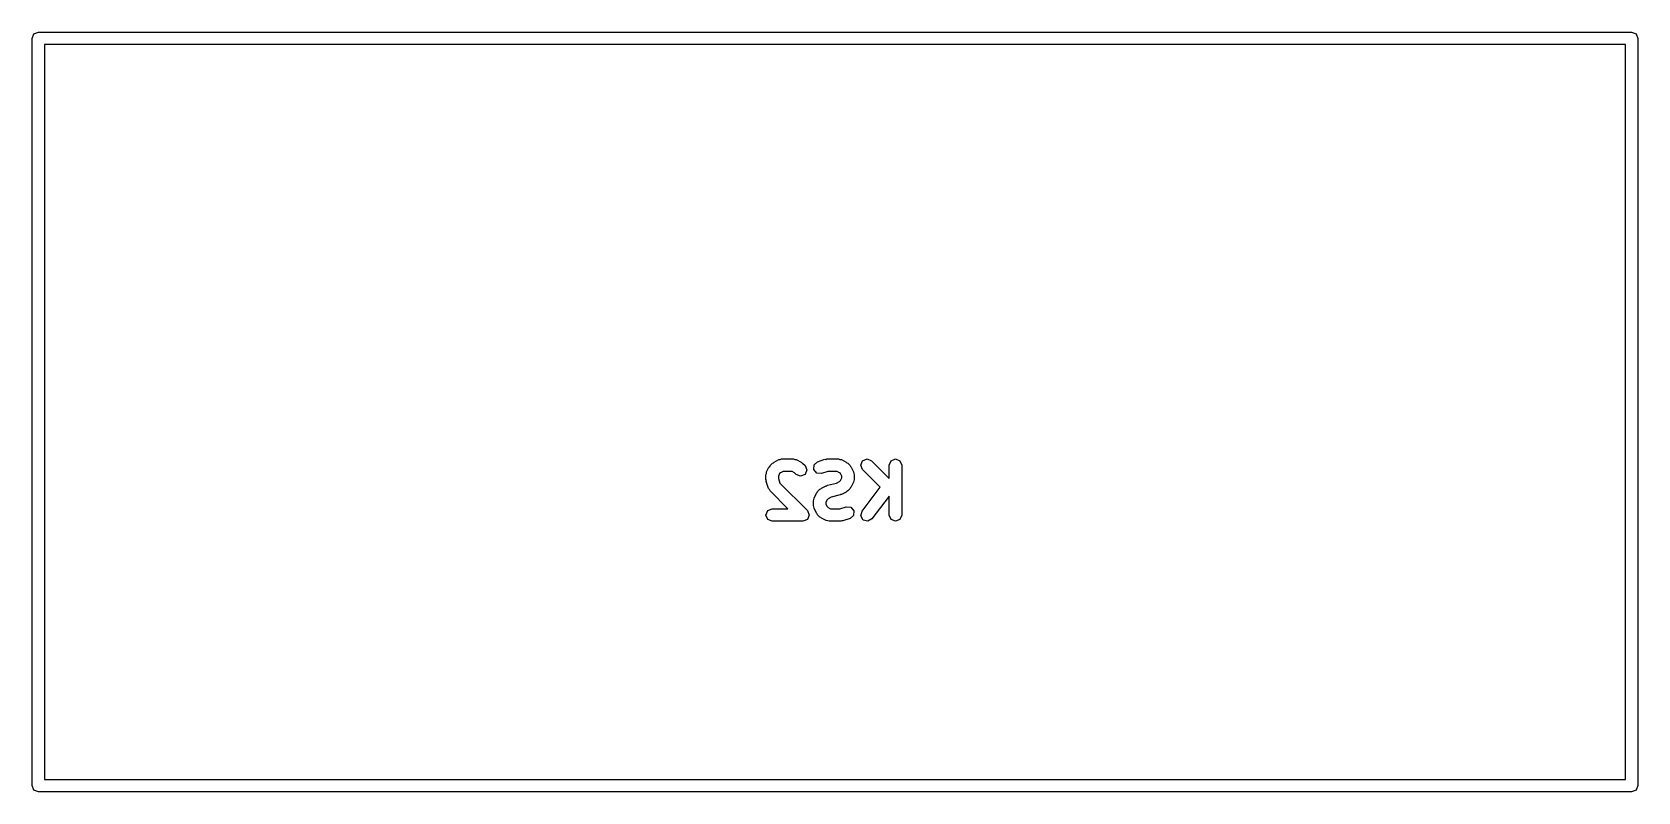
# Model space of a CAD drawing. Extents: x 70.3 to 133.4, y -81.7 to -32.
# Drawn here: x 120.55 to 133.45, y -81.75 to -75.65 of the extents above; entities that cross this region are included whole.
import ezdxf

# ---------------------------------------------------------------- set-up
doc = ezdxf.new("R2010")
doc.units = 0
doc.layers.add('BLACK', color=7, linetype='CONTINUOUS')

msp = doc.modelspace()

# ---------------------------------------------------------------- linework, layer by layer
at = {"layer": 'BLACK', "linetype": 'CONTINUOUS'}
for p, q in [((120.55, -75.6996), (120.564645, -75.664245)), ((120.55, -81.6996), (120.55, -75.6996)), ((120.564645, -75.664245), (120.6, -75.6496)), ((120.6, -75.6496), (133.4, -75.6496)), ((133.4, -75.6496), (133.435355, -75.664245)), ((133.435355, -75.664245), (133.45, -75.6996)), ((133.45, -75.6996), (133.45, -81.6996)), ((120.65, -75.7496), (120.65, -81.6496)), ((133.35, -75.7496), (120.65, -75.7496)), ((133.35, -81.6496), (133.35, -75.7496)), ((126.560675, -79.0813), (126.571428, -79.076847)), ((126.571428, -79.076847), (126.666666, -79.076847)), ((126.666666, -79.076847), (126.677418, -79.0813)), ((126.925728, -79.079996), (126.933332, -79.076847)), ((126.933332, -79.076847), (127.028571, -79.076847)), ((127.028571, -79.076847), (127.039323, -79.0813)), ((127.221787, -79.091492), (127.257142, -79.076847)), ((127.257142, -79.076847), (127.292497, -79.091492)), ((127.450358, -79.091492), (127.485713, -79.076847)), ((127.485713, -79.076847), (127.521068, -79.091492)), ((126.445238, -79.203038), (126.449691, -79.192286)), ((126.445238, -79.241133), (126.445238, -79.203038)), ((126.449691, -79.192286), (126.450516, -79.180678)), ((126.450516, -79.180678), (126.469563, -79.142582)), ((126.469563, -79.142582), (126.475781, -79.137188)), ((126.475781, -79.137188), (126.478931, -79.129586)), ((126.478931, -79.129586), (126.497978, -79.110539)), ((126.497978, -79.110539), (126.50558, -79.10739)), ((126.50558, -79.10739), (126.510972, -79.101174)), ((126.510972, -79.101174), (126.549067, -79.082126)), ((126.555379, -79.194558), (126.545238, -79.214841)), ((126.549067, -79.082126), (126.560675, -79.0813)), ((126.562949, -79.186988), (126.555379, -79.194558)), ((126.583231, -79.176847), (126.562949, -79.186988)), ((126.654863, -79.176847), (126.583231, -79.176847)), ((126.675143, -79.186987), (126.654863, -79.176847)), ((126.688454, -79.200298), (126.675143, -79.186987)), ((126.677418, -79.0813), (126.689027, -79.082126)), ((126.72381, -79.214941), (126.688454, -79.200298)), ((126.689027, -79.082126), (126.727122, -79.101174)), ((126.759165, -79.200296), (126.72381, -79.214941)), ((126.727122, -79.101174), (126.732513, -79.10739)), ((126.732513, -79.10739), (126.740115, -79.110539)), ((126.740115, -79.110539), (126.759163, -79.129586)), ((126.759163, -79.129586), (126.773808, -79.164941)), ((126.773808, -79.164941), (126.759165, -79.200296)), ((126.828756, -79.161707), (126.831469, -79.123535)), ((126.85383, -79.190616), (126.828756, -79.161707)), ((126.831469, -79.123535), (126.860378, -79.098461)), ((126.892002, -79.193329), (126.85383, -79.190616)), ((126.860378, -79.098461), (126.91752, -79.079413)), ((126.941446, -79.176847), (126.892002, -79.193329)), ((126.91752, -79.079413), (126.925728, -79.079996)), ((127.016768, -79.176847), (126.941446, -79.176847)), ((127.037048, -79.186987), (127.016768, -79.176847)), ((127.04462, -79.19456), (127.037048, -79.186987)), ((127.039323, -79.0813), (127.050932, -79.082126)), ((127.054761, -79.214841), (127.04462, -79.19456)), ((127.050932, -79.082126), (127.089027, -79.101174)), ((127.089027, -79.101174), (127.094418, -79.10739)), ((127.094418, -79.10739), (127.102021, -79.11054)), ((127.102021, -79.11054), (127.121069, -79.129587)), ((127.121069, -79.129587), (127.124218, -79.13719)), ((127.124218, -79.13719), (127.130434, -79.142581)), ((127.130434, -79.142581), (127.149483, -79.180678)), ((127.149483, -79.180678), (127.150307, -79.192287)), ((127.150307, -79.192287), (127.154761, -79.203038)), ((127.154761, -79.203038), (127.154761, -79.241133)), ((127.207142, -79.126847), (127.221787, -79.091492)), ((127.221787, -79.162202), (127.207142, -79.126847)), ((127.362552, -79.302967), (127.221787, -79.162202)), ((127.292497, -79.091492), (127.435713, -79.234708)), ((127.435713, -79.126847), (127.450358, -79.091492)), ((127.435713, -79.234708), (127.435713, -79.126847)), ((127.521068, -79.091492), (127.535713, -79.126847)), ((127.535713, -79.126847), (127.535713, -79.526847)), ((126.448387, -79.248735), (126.445238, -79.241133)), ((126.447804, -79.256944), (126.448387, -79.248735)), ((126.466851, -79.314087), (126.447804, -79.256944)), ((126.474476, -79.322879), (126.466851, -79.314087)), ((126.47893, -79.333631), (126.474476, -79.322879)), ((126.622147, -79.476847), (126.47893, -79.333631)), ((126.545238, -79.214841), (126.545238, -79.23302)), ((126.545238, -79.23302), (126.557986, -79.271267)), ((126.557986, -79.271267), (126.778212, -79.491492)), ((126.859883, -79.33911), (126.87893, -79.320063)), ((126.87893, -79.320063), (126.886532, -79.316914)), ((126.886532, -79.316914), (126.891924, -79.310698)), ((126.891924, -79.310698), (126.930019, -79.29165)), ((126.930019, -79.29165), (126.935687, -79.291247)), ((126.935687, -79.291247), (126.940253, -79.287864)), ((126.940253, -79.287864), (127.011118, -79.270147)), ((127.011118, -79.270147), (127.037047, -79.257183)), ((127.037047, -79.257183), (127.044619, -79.249611)), ((127.044619, -79.249611), (127.054761, -79.229329)), ((127.054761, -79.229329), (127.054761, -79.214841)), ((127.102022, -79.33363), (127.094419, -79.336779)), ((127.121069, -79.314583), (127.102022, -79.33363)), ((127.124217, -79.30698), (127.121069, -79.314583)), ((127.130434, -79.301589), (127.124217, -79.30698)), ((127.149482, -79.263494), (127.130434, -79.301589)), ((127.150307, -79.251885), (127.149482, -79.263494)), ((127.154761, -79.241133), (127.150307, -79.251885)), ((127.217142, -79.496847), (127.362552, -79.302967)), ((126.82619, -79.412561), (126.830643, -79.40181)), ((126.82619, -79.450657), (126.82619, -79.412561)), ((126.830643, -79.461407), (126.82619, -79.450657)), ((126.830643, -79.40181), (126.831468, -79.390201)), ((126.831468, -79.473017), (126.830643, -79.461407)), ((126.831468, -79.390201), (126.850515, -79.352106)), ((126.850515, -79.352106), (126.856733, -79.346712)), ((126.856733, -79.346712), (126.859883, -79.33911)), ((126.936329, -79.404084), (126.92619, -79.424364)), ((126.92619, -79.424364), (126.92619, -79.438853)), ((126.92619, -79.438853), (126.936329, -79.459134)), ((126.943901, -79.396512), (126.936329, -79.404084)), ((126.936329, -79.459134), (126.9439, -79.466705)), ((126.969831, -79.383546), (126.943901, -79.396512)), ((127.040698, -79.36583), (126.969831, -79.383546)), ((127.039505, -79.476847), (127.08895, -79.460366)), ((127.045262, -79.362447), (127.040698, -79.36583)), ((127.050931, -79.362045), (127.045262, -79.362447)), ((127.089026, -79.342998), (127.050931, -79.362045)), ((127.08895, -79.460366), (127.127122, -79.463079)), ((127.094419, -79.336779), (127.089026, -79.342998)), ((127.127122, -79.463079), (127.152196, -79.491989)), ((127.43398, -79.374396), (127.297142, -79.556847)), ((127.435713, -79.376128), (127.43398, -79.374396)), ((127.435713, -79.526847), (127.435713, -79.376128)), ((126.445238, -79.526847), (126.459883, -79.491492)), ((126.459883, -79.562202), (126.445238, -79.526847)), ((126.459883, -79.491492), (126.495238, -79.476847)), ((126.495238, -79.576847), (126.459883, -79.562202)), ((126.495238, -79.476847), (126.622147, -79.476847)), ((126.742857, -79.576847), (126.495238, -79.576847)), ((126.778212, -79.562202), (126.742857, -79.576847)), ((126.778212, -79.491492), (126.792857, -79.526847)), ((126.792857, -79.526847), (126.778212, -79.562202)), ((126.850515, -79.511112), (126.831468, -79.473017)), ((126.856732, -79.516504), (126.850515, -79.511112)), ((126.859882, -79.524107), (126.856732, -79.516504)), ((126.87893, -79.543155), (126.859882, -79.524107)), ((126.886532, -79.546303), (126.87893, -79.543155)), ((126.891925, -79.552522), (126.886532, -79.546303)), ((126.93002, -79.571568), (126.891925, -79.552522)), ((126.941626, -79.572392), (126.93002, -79.571568)), ((126.95238, -79.576847), (126.941626, -79.572392)), ((126.9439, -79.466705), (126.964184, -79.476847)), ((127.047618, -79.576847), (126.95238, -79.576847)), ((126.964184, -79.476847), (127.039505, -79.476847)), ((127.05522, -79.573697), (127.047618, -79.576847)), ((127.063429, -79.574281), (127.05522, -79.573697)), ((127.120572, -79.555234), (127.063429, -79.574281)), ((127.149482, -79.530161), (127.120572, -79.555234)), ((127.152196, -79.491989), (127.149482, -79.530161)), ((127.207645, -79.533918), (127.217142, -79.496847)), ((127.227142, -79.566847), (127.207645, -79.533918)), ((127.264213, -79.576344), (127.227142, -79.566847)), ((127.297142, -79.556847), (127.264213, -79.576344)), ((127.450358, -79.562202), (127.435713, -79.526847)), ((127.485713, -79.576847), (127.450358, -79.562202)), ((127.521068, -79.562202), (127.485713, -79.576847)), ((127.535713, -79.526847), (127.521068, -79.562202)), ((120.65, -81.6496), (133.35, -81.6496)), ((120.564645, -81.734955), (120.55, -81.6996)), ((120.6, -81.7496), (120.564645, -81.734955)), ((133.4, -81.7496), (120.6, -81.7496)), ((133.435355, -81.734955), (133.4, -81.7496)), ((133.45, -81.6996), (133.435355, -81.734955))]:
    msp.add_line(p, q, dxfattribs=at)

doc.saveas('drawing.dxf')
